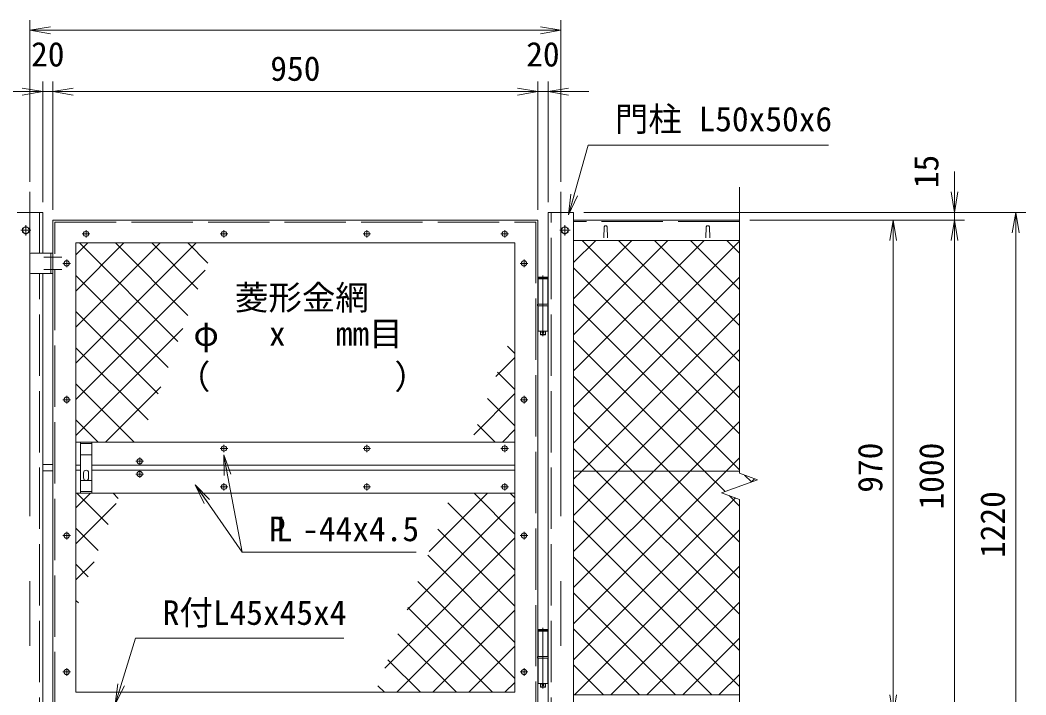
# Model space of a CAD drawing. Units: millimetres, scale not verified. Extents: x -4200 to 4200, y -2970 to 2970.
# Drawn here: x -2646 to -676, y 31 to 1353 of the extents above; entities that cross this region are included whole.
import ezdxf
from ezdxf.enums import TextEntityAlignment as Align

# ---------------------------------------------------------------- set-up
doc = ezdxf.new("R2010")
doc.units = ezdxf.units.MM
doc.header["$LTSCALE"] = 20
doc.linetypes.add('DASHED', pattern=[7.5, 6, -1.5])
doc.linetypes.add('USER1', pattern=[50.8, 31.75, -6.35, 6.35, -6.35])
for name, color, linetype, lineweight in [('0-1_D-STR1', 1, 'Continuous', 18), ('0-2_D-BMK', 2, 'USER1', 13), ('0-3_D-STR3', 3, 'Continuous', 13), ('0-5_D-STR-DIM', 7, 'Continuous', 9), ('0-7_0', 7, 'Continuous', 9), ('0-9_D-STR-TXT', 7, 'Continuous', 9), ('0-A_D-STR2', 7, 'Continuous', 9)]:
    doc.layers.add(name, color=color, linetype=linetype, lineweight=lineweight)
doc.styles.add('ＭＳ ゴシック', font='')
doc.styles.get('ＭＳ ゴシック').set_extended_font_data('MS Gothic')

# ---------------------------------------------------------------- blocks, each defined once
blk = doc.blocks.new('_Open')
at = {"layer": '0-7_0'}
blk.add_line((-20, 3.33), (0, 0), dxfattribs=at)
blk.add_lwpolyline([(-20, -3.33), (0, 0), (-20, 0)], dxfattribs=at)

msp = doc.modelspace()

# ---------------------------------------------------------------- linework, layer by layer
at = {"layer": '0-1_D-STR1'}
for p, q in [((-2601.55, 976.37), (-2651.55, 976.37)), ((-2601.55, 896.37), (-2601.55, 976.37)), ((-1236.55, 961.37), (-1561.55, 961.37)), ((-1501.55, 948.24), (-1502.3, 926.74)), ((-1495.55, 948.24), (-1494.8, 926.74)), ((-1301.55, 948.24), (-1302.3, 926.74)), ((-1295.55, 948.24), (-1294.8, 926.74)), ((-2536.55, 916.37), (-1676.55, 916.37)), ((-2536.55, 36.37), (-2536.55, 916.37)), ((-1676.55, 916.37), (-1676.55, 36.37)), ((-1561.55, 921.37), (-1236.55, 921.37)), ((-2601.55, -243.63), (-2601.55, 856.37)), ((-1676.55, 526.37), (-2536.55, 526.37)), ((-2527.54, 481.37), (-2536.55, 481.37)), ((-1676.55, 481.37), (-2505.54, 481.37)), ((-2527.54, 471.37), (-2536.55, 471.37)), ((-1676.55, 471.37), (-2505.54, 471.37)), ((-1676.55, 426.37), (-2536.55, 426.37)), ((-1676.55, 36.37), (-2536.55, 36.37)), ((-2536.55, 36.37), (-1676.55, 36.37)), ((-1561.55, 31.37), (-1236.55, 31.37))]:
    msp.add_line(p, q, dxfattribs=at)
at = {"layer": '0-1_D-STR1', "linetype": 'DASHED'}
for p, q in [((-2607.55, 896.37), (-2607.55, 976.37)), ((-1605.55, -243.63), (-1605.55, 976.37)), ((-2577.55, -4.63), (-2577.55, 957.37)), ((-1236.55, 958.37), (-1561.55, 958.37)), ((-2607.55, -243.63), (-2607.55, 856.37))]:
    msp.add_line(p, q, dxfattribs=at)
at = {"layer": '0-1_D-STR1'}
for points in [[(-1561.55, -243.63), (-1611.55, -243.63), (-1611.55, 976.37), (-1561.55, 976.37)], [(-1631.55, 961.37), (-1631.55, -8.63), (-2581.55, -8.63), (-2581.55, 961.37)]]:
    msp.add_lwpolyline(points, close=True, dxfattribs=at)
at = {"layer": '0-1_D-STR1', "linetype": 'DASHED'}
msp.add_lwpolyline([(-2577.55, 957.37), (-1635.55, 957.37), (-1635.55, -4.63)], dxfattribs=at)
at = {"layer": '0-1_D-STR1'}
for centre in [(-1498.55, 946.99), (-1298.55, 946.99)]:
    msp.add_arc(centre, 3.25, 22.61986, 157.38014, dxfattribs=at)
at = {"layer": '0-2_D-BMK'}
for p, q in [((-2626.55, 1016.37), (-2626.55, -283.63)), ((-1586.55, 1016.37), (-1586.55, -283.63)), ((-2634.55, 951.37), (-2634.55, 931.37)), ((-1578.55, 951.37), (-1578.55, 931.37)), ((-2624.55, 941.37), (-2644.55, 941.37)), ((-2509.11, 934.37), (-2523.99, 934.37)), ((-2516.55, 941.81), (-2516.55, 926.93)), ((-2239.11, 934.37), (-2253.99, 934.37)), ((-2246.55, 941.81), (-2246.55, 926.93)), ((-1959.11, 934.37), (-1973.99, 934.37)), ((-1966.55, 941.81), (-1966.55, 926.93)), ((-1689.11, 934.37), (-1703.99, 934.37)), ((-1696.55, 941.81), (-1696.55, 926.93)), ((-1568.55, 941.37), (-1588.55, 941.37)), ((-2599.15, 888.37), (-2563.95, 888.37)), ((-2547.11, 876.37), (-2561.99, 876.37)), ((-2554.55, 883.81), (-2554.55, 868.93)), ((-1651.11, 876.37), (-1665.99, 876.37)), ((-1658.55, 883.81), (-1658.55, 868.93)), ((-2599.15, 864.37), (-2563.95, 864.37)), ((-1621.55, 852.77), (-1621.55, 733.61)), ((-2554.55, 616.81), (-2554.55, 601.93)), ((-1658.55, 616.81), (-1658.55, 601.93)), ((-2547.11, 609.37), (-2561.99, 609.37)), ((-1651.11, 609.37), (-1665.99, 609.37)), ((-2239.11, 513.87), (-2253.99, 513.87)), ((-2246.55, 521.31), (-2246.55, 506.43)), ((-1959.11, 513.87), (-1973.99, 513.87)), ((-1966.55, 521.31), (-1966.55, 506.43)), ((-1689.11, 513.87), (-1703.99, 513.87)), ((-1696.55, 521.31), (-1696.55, 506.43)), ((-2411.55, 496.31), (-2411.55, 481.43)), ((-2404.11, 488.87), (-2418.99, 488.87)), ((-2404.11, 463.87), (-2418.99, 463.87)), ((-2411.55, 471.31), (-2411.55, 456.43)), ((-2239.11, 438.87), (-2253.99, 438.87)), ((-2246.55, 446.31), (-2246.55, 431.43)), ((-1959.11, 438.87), (-1973.99, 438.87)), ((-1966.55, 446.31), (-1966.55, 431.43)), ((-1689.11, 438.87), (-1703.99, 438.87)), ((-1696.55, 446.31), (-1696.55, 431.43)), ((-2547.11, 343.37), (-2561.99, 343.37)), ((-2554.55, 350.81), (-2554.55, 335.93)), ((-1651.11, 343.37), (-1665.99, 343.37)), ((-1658.55, 350.81), (-1658.55, 335.93)), ((-1621.55, 162.77), (-1621.55, 43.61)), ((-2554.55, 83.81), (-2554.55, 68.93)), ((-1658.55, 83.81), (-1658.55, 68.93)), ((-2547.11, 76.37), (-2561.99, 76.37)), ((-1651.11, 76.37), (-1665.99, 76.37))]:
    msp.add_line(p, q, dxfattribs=at)
at = {"layer": '0-3_D-STR3'}
for p, q in [((-2626.55, 894.37), (-2626.55, 858.37)), ((-2581.55, 896.37), (-2624.55, 896.37)), ((-2581.55, 896.37), (-2581.55, 856.37)), ((-2581.55, 856.37), (-2624.55, 856.37)), ((-1631.05, 848.37), (-1630.05, 849.37)), ((-1631.05, 848.37), (-1631.05, 846.37)), ((-1631.05, 848.37), (-1612.05, 848.37)), ((-1613.05, 849.37), (-1630.05, 849.37)), ((-1613.05, 849.37), (-1612.05, 848.37)), ((-1612.05, 848.37), (-1612.05, 846.37)), ((-1611.85, 846.37), (-1631.25, 846.37)), ((-1631.25, 846.37), (-1631.25, 796.37)), ((-1611.85, 846.37), (-1611.85, 796.37)), ((-1611.05, 796.37), (-1632.05, 796.37)), ((-1632.05, 796.37), (-1632.05, 793.37)), ((-1611.05, 793.37), (-1632.05, 793.37)), ((-1631.25, 793.37), (-1631.25, 743.37)), ((-1611.85, 793.37), (-1611.85, 743.37)), ((-1611.05, 796.37), (-1611.05, 793.37)), ((-1611.85, 743.37), (-1631.25, 743.37)), ((-1626.55, 743.37), (-1626.55, 737.37)), ((-1625.55, 736.37), (-1626.55, 737.37)), ((-1617.55, 736.37), (-1625.55, 736.37)), ((-1616.55, 743.37), (-1616.55, 737.37)), ((-2527.55, 526.37), (-2527.55, 426.37)), ((-2505.55, 526.37), (-2505.55, 426.37)), ((-2601.55, 482.87), (-2581.55, 482.87)), ((-2601.55, 469.87), (-2581.55, 469.87)), ((-2521.55, 456.37), (-2521.55, 466.37)), ((-2511.55, 456.37), (-2511.55, 466.37)), ((-1236.55, 469.62), (-1561.55, 469.62)), ((-1631.05, 158.37), (-1630.05, 159.37)), ((-1631.05, 158.37), (-1631.05, 156.37)), ((-1631.05, 158.37), (-1612.05, 158.37)), ((-1613.05, 159.37), (-1630.05, 159.37)), ((-1613.05, 159.37), (-1612.05, 158.37)), ((-1612.05, 158.37), (-1612.05, 156.37)), ((-1611.85, 156.37), (-1631.25, 156.37)), ((-1631.25, 156.37), (-1631.25, 106.37)), ((-1611.85, 156.37), (-1611.85, 106.37)), ((-1611.05, 106.37), (-1632.05, 106.37)), ((-1632.05, 106.37), (-1632.05, 103.37)), ((-1611.05, 103.37), (-1632.05, 103.37)), ((-1631.25, 103.37), (-1631.25, 53.37)), ((-1611.85, 103.37), (-1611.85, 53.37)), ((-1611.05, 106.37), (-1611.05, 103.37)), ((-1611.85, 53.37), (-1631.25, 53.37)), ((-1626.55, 53.37), (-1626.55, 47.37)), ((-1625.55, 46.37), (-1626.55, 47.37)), ((-1617.55, 46.37), (-1625.55, 46.37)), ((-1616.55, 53.37), (-1616.55, 47.37))]:
    msp.add_line(p, q, dxfattribs=at)
at = {"layer": '0-3_D-STR3', "linetype": 'DASHED'}
for p, q in [((-2585.55, 896.37), (-2585.55, 856.37)), ((-2505.55, 523.37), (-2527.55, 523.37)), ((-2505.55, 501.37), (-2527.55, 501.37)), ((-2527.55, 451.37), (-2505.55, 451.37)), ((-2505.55, 429.37), (-2527.55, 429.37))]:
    msp.add_line(p, q, dxfattribs=at)
at = {"layer": '0-3_D-STR3'}
for points in [[(-2628.05, 945.12), (-2634.55, 948.87), (-2641.05, 945.12), (-2641.05, 937.61), (-2634.55, 933.86), (-2628.05, 937.61)], [(-1572.05, 945.12), (-1578.55, 948.87), (-1585.05, 945.12), (-1585.05, 937.61), (-1578.55, 933.86), (-1572.05, 937.61)]]:
    msp.add_lwpolyline(points, close=True, dxfattribs=at)
for points in [[(-1617.55, 736.37), (-1616.55, 737.37), (-1626.55, 737.37)], [(-1617.55, 46.37), (-1616.55, 47.37), (-1626.55, 47.37)]]:
    msp.add_lwpolyline(points, dxfattribs=at)
for centre, radius in [((-2634.55, 941.37), 6.25), ((-1578.55, 941.37), 6.25), ((-2516.55, 934.37), 5.25), ((-2246.55, 934.37), 5.25), ((-1966.55, 934.37), 5.25), ((-1696.55, 934.37), 5.25), ((-2554.55, 876.37), 5.25), ((-1658.55, 876.37), 5.25), ((-1621.55, 741.37), 2), ((-2554.55, 609.37), 5.25), ((-1658.55, 609.37), 5.25), ((-2246.55, 513.87), 5.25), ((-1966.55, 513.87), 5.25), ((-1696.55, 513.87), 5.25), ((-2411.55, 488.87), 5.25), ((-2411.55, 463.87), 5.25), ((-2246.55, 438.87), 5.25), ((-1966.55, 438.87), 5.25), ((-1696.55, 438.87), 5.25), ((-2554.55, 343.37), 5.25), ((-1658.55, 343.37), 5.25), ((-2554.55, 76.37), 5.25), ((-1658.55, 76.37), 5.25), ((-1621.55, 51.37), 2)]:
    msp.add_circle(centre, radius, dxfattribs=at)
for centre, radius, start, end in [((-2624.55, 894.37), 2, 90, 180), ((-2624.55, 858.37), 2, 180, 270), ((-2516.55, 466.37), 5, 0.00035, 180.00001), ((-2516.55, 456.37), 5, 180.00002, 0.00001)]:
    msp.add_arc(centre, radius, start, end, dxfattribs=at)
at = {"layer": '0-5_D-STR-DIM'}
for p, q in [((-2626.55, 1036.37), (-2626.55, 1352.86)), ((-1586.55, 1036.37), (-1586.55, 1352.86)), ((-2586.55, 1332.86), (-1626.55, 1332.86)), ((-2601.55, 996.37), (-2601.55, 1232.86)), ((-2581.55, 981.37), (-2581.55, 1232.86)), ((-2581.55, 981.37), (-2581.55, 1232.86)), ((-1631.55, 981.37), (-1631.55, 1232.86)), ((-1631.55, 981.37), (-1631.55, 1232.86)), ((-1611.55, 996.37), (-1611.55, 1232.86)), ((-2641.55, 1212.86), (-2681.55, 1212.86)), ((-2581.55, 1212.86), (-2601.55, 1212.86)), ((-1671.55, 1212.86), (-2541.55, 1212.86)), ((-2541.55, 1212.86), (-2501.55, 1212.86)), ((-1671.55, 1212.86), (-1711.55, 1212.86)), ((-1611.55, 1212.86), (-1631.55, 1212.86)), ((-1571.55, 1212.86), (-1531.55, 1212.86)), ((-815.5, 1016.37), (-815.5, 1056.37)), ((-1236.55, 1025.82), (-1236.55, 465.59)), ((-1541.55, 976.37), (-795.5, 976.37)), ((-1541.55, 976.37), (-675.5, 976.37)), ((-815.5, 961.37), (-815.5, 976.37)), ((-1216.55, 961.37), (-915.5, 961.37)), ((-1216.55, 961.37), (-795.5, 961.37)), ((-1216.55, 961.37), (-795.5, 961.37)), ((-695.5, -203.63), (-695.5, 936.37)), ((-935.5, 921.37), (-935.5, 31.37)), ((-815.5, 921.37), (-815.5, 1.37)), ((-815.5, 921.37), (-815.5, 881.37)), ((-1201.31, 452.77), (-1236.55, 465.59)), ((-1271.78, 427.12), (-1201.31, 452.77)), ((-1236.55, 414.29), (-1271.78, 427.12)), ((-1236.55, 414.29), (-1236.55, -145.94)), ((-935.5, 31.37), (-935.5, 71.37))]:
    msp.add_line(p, q, dxfattribs=at)
at = {"layer": '0-9_D-STR-TXT'}
msp.add_line((-2211.02, 310.96), (-2246.66, 499.71), dxfattribs=at)
for points in [[(-1061.91, 1108.02), (-1532.88, 1108.02), (-1570.97, 973.75)], [(-1870, 310.96), (-2211.02, 310.96), (-2301.81, 441.25)], [(-2011.42, 142.49), (-2419.45, 142.49), (-2459.08, 14.99)]]:
    msp.add_lwpolyline(points, dxfattribs=at)
at = {"layer": '0-A_D-STR2'}
for p, q in [((-2536.55, 892.88), (-2513.06, 916.37)), ((-2536.55, 822.17), (-2442.34, 916.37)), ((-2536.55, 751.46), (-2371.63, 916.37)), ((-2536.55, 680.74), (-2300.92, 916.37)), ((-2336.56, 723.48), (-2529.45, 916.37)), ((-2317.04, 774.67), (-2458.74, 916.37)), ((-2297.53, 825.87), (-2388.03, 916.37)), ((-2278.02, 877.07), (-2317.31, 916.37)), ((-1561.55, 877.93), (-1518.11, 921.37)), ((-1561.55, 807.22), (-1447.4, 921.37)), ((-1561.55, 736.51), (-1376.68, 921.37)), ((-1561.55, 665.8), (-1305.97, 921.37)), ((-1561.55, 595.08), (-1236.55, 920.08)), ((-1236.55, 613.42), (-1544.5, 921.37)), ((-1236.55, 684.13), (-1473.79, 921.37)), ((-1236.55, 754.84), (-1403.08, 921.37)), ((-1236.55, 825.55), (-1332.37, 921.37)), ((-1236.55, 896.26), (-1261.65, 921.37)), ((-1236.55, 542.71), (-1561.55, 867.71)), ((-2536.55, 610.03), (-2283.25, 863.33)), ((-2356.07, 672.28), (-2536.55, 852.76)), ((-1561.55, 524.37), (-1236.55, 849.37)), ((-1236.55, 471.99), (-1561.55, 796.99)), ((-2375.58, 621.08), (-2536.55, 782.05)), ((-1545.59, 469.62), (-1236.55, 778.66)), ((-2536.55, 539.32), (-2326.8, 749.07)), ((-2395.1, 569.88), (-2536.55, 711.33)), ((-1676.55, 699.86), (-1691.05, 714.36)), ((-1713.62, 655.14), (-1676.55, 692.22)), ((-1474.88, 469.62), (-1236.55, 707.95)), ((-1676.55, 629.15), (-1710.56, 663.17)), ((-1375.59, 469.62), (-1561.55, 655.57)), ((-2422.29, 526.37), (-2536.55, 640.62)), ((-2478.79, 526.37), (-2370.35, 634.81)), ((-1404.17, 469.62), (-1236.55, 637.24)), ((-1757.17, 540.88), (-1676.55, 621.51)), ((-1676.55, 558.44), (-1730.07, 611.97)), ((-1446.3, 469.62), (-1561.55, 584.86)), ((-2493, 526.37), (-2536.55, 569.91)), ((-1715.18, 526.37), (-1749.59, 560.77)), ((-1333.46, 469.62), (-1236.55, 566.53)), ((-1700.97, 526.37), (-1676.55, 550.8)), ((-1517.01, 469.62), (-1561.55, 514.15)), ((-1262.75, 469.62), (-1236.55, 495.82)), ((-1561.55, 453.66), (-1545.59, 469.62)), ((-1561.55, 382.95), (-1474.88, 469.62)), ((-1561.55, 312.24), (-1404.17, 469.62)), ((-1561.55, 241.53), (-1333.46, 469.62)), ((-1561.55, 170.82), (-1262.75, 469.62)), ((-1236.55, 189.15), (-1517.01, 469.62)), ((-1236.55, 259.86), (-1446.3, 469.62)), ((-1236.55, 330.57), (-1375.59, 469.62)), ((-1213.05, 448.49), (-1226.48, 461.93)), ((-1213.23, 448.43), (-1206.87, 454.79)), ((-1236.55, 118.44), (-1561.55, 443.44)), ((-2536.55, 397.9), (-2508.08, 426.37)), ((-2473.15, 365.09), (-2534.42, 426.37)), ((-2453.63, 416.29), (-2463.71, 426.37)), ((-1844.26, 312.37), (-1730.26, 426.37)), ((-1676.55, 346.31), (-1756.6, 426.37)), ((-1676.55, 417.02), (-1685.89, 426.37)), ((-1561.55, 100.11), (-1244.48, 417.18)), ((-1236.55, 401.28), (-1256.99, 421.73)), ((-2536.55, 327.19), (-2457.45, 406.29)), ((-1887.81, 198.11), (-1676.55, 409.37)), ((-1676.55, 275.6), (-1808.13, 407.18)), ((-2492.66, 313.9), (-2536.55, 357.78)), ((-1676.55, 204.89), (-1827.64, 355.98)), ((-1236.55, 47.73), (-1561.55, 372.73)), ((-1931.36, 83.85), (-1676.55, 338.66)), ((-1559.58, 31.37), (-1236.55, 354.4)), ((-1676.55, 134.18), (-1847.15, 304.79)), ((-1290.89, 31.37), (-1561.55, 302.02)), ((-2536.55, 256.48), (-2501, 292.03)), ((-2512.17, 262.7), (-2536.55, 287.07)), ((-1488.87, 31.37), (-1236.55, 283.69)), ((-1908.13, 36.37), (-1676.55, 267.95)), ((-1676.55, 63.47), (-1866.67, 253.59)), ((-1361.6, 31.37), (-1561.55, 231.31)), ((-2531.69, 211.5), (-2536.55, 216.36)), ((-1720.16, 36.37), (-1886.18, 202.39)), ((-1837.42, 36.37), (-1676.55, 197.24)), ((-1418.16, 31.37), (-1236.55, 212.98)), ((-1432.31, 31.37), (-1561.55, 160.6)), ((-1790.87, 36.37), (-1905.69, 151.19)), ((-1347.45, 31.37), (-1236.55, 142.27)), ((-1766.71, 36.37), (-1676.55, 126.53)), ((-1861.58, 36.37), (-1925.21, 100)), ((-1503.03, 31.37), (-1561.55, 89.89)), ((-1276.74, 31.37), (-1236.55, 71.56)), ((-1932.29, 36.37), (-1944.72, 48.8)), ((-1696, 36.37), (-1676.55, 55.82))]:
    msp.add_line(p, q, dxfattribs=at)
msp.add_lwpolyline([(-1264.89, 429.63), (-1304.88, 469.62), (-1561.55, 726.28)], dxfattribs=at)

# ---------------------------------------------------------------- block references
at = {"layer": '0-5_D-STR-DIM', "xscale": 2, "yscale": 2}
for p, rotation in [((-2626.55, 1332.86), 180), ((-2581.55, 1212.86), 180), ((-2581.55, 1212.86), 180), ((-1611.55, 1212.86), 180), ((-815.5, 976.37), 270), ((-695.5, 976.37), 90), ((-935.5, 961.37), 90), ((-815.5, 961.37), 90), ((-815.5, 961.37), 90), ((-935.5, -8.63), 270), ((-935.5, -8.63), 270)]:
    msp.add_blockref('_Open', p, dxfattribs=dict(at, rotation=rotation))
for p in [(-1586.55, 1332.86), (-2601.55, 1212.86), (-1631.55, 1212.86), (-1631.55, 1212.86)]:
    msp.add_blockref('_Open', p, dxfattribs=at)
at = {"layer": '0-9_D-STR-TXT', "xscale": 2, "yscale": 2}
for p, rotation in [((-1571.51, 971.82), 254.16392), ((-2247.03, 501.67), 100.69123), ((-2302.95, 442.89), 124.86903), ((-2459.67, 13.08), 252.73639)]:
    msp.add_blockref('_Open', p, dxfattribs=dict(at, rotation=rotation))

# ---------------------------------------------------------------- texts
at = {"layer": '0-5_D-STR-DIM', "style": 'ＭＳ ゴシック'}
for s, p in [('20', (-2624.3, 1247.61)), ('20', (-1654.3, 1247.61)), ('950', (-2155.67, 1219.61))]:
    msp.add_text(s, height=48.09, dxfattribs=at).set_placement(p, align=Align.BOTTOM_LEFT)
for s, p in [('15', (-832.44, 1023.67)), ('970', (-942.25, 427.24)), ('1000', (-822.25, 394.47)), ('1220', (-702.25, 299.47))]:
    msp.add_text(s, height=48.09, rotation=90, dxfattribs=at).set_placement(p, align=Align.BOTTOM_LEFT)
at = {"layer": '0-9_D-STR-TXT', "style": 'ＭＳ ゴシック'}
for s, p in [('門柱 L50x50x6', (-1480.69, 1120.6)), ('菱形金網', (-2225, 771.02)), ('φ   x   mm目', (-2306.21, 700.58)), ('（\u3000\u3000   \u3000\u3000）', (-2338.7, 616.11)), ('P -44x4.5', (-2158.58, 317.96)), ('L', (-2144.73, 317.96)), ('R付L45x45x4', (-2366.5, 154.07))]:
    msp.add_text(s, height=48.09, dxfattribs=at).set_placement(p, align=Align.BOTTOM_LEFT)

doc.saveas('drawing.dxf')
